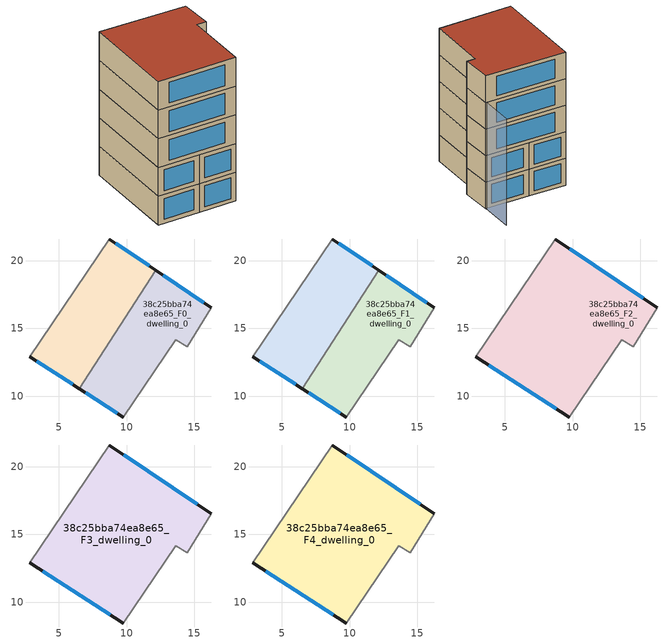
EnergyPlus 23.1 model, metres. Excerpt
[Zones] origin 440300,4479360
38c25bba74ea8e65_F0_dwelling_0
 floor ground (EU_floor_Construction): 16.28,16.53 14.49,13.64 13.63,14.16 9.77,8.45 6.52,10.54 12.16,19.31 z0
 wall outside (EU_wall_Construction): 6.52,10.54 9.77,8.45 / 16.28,16.53 12.16,19.31 z0:3
 wall adiabatic (EU_wall_Construction): 9.77,8.45 13.63,14.16 14.49,13.64 16.28,16.53 z0:3
 wall to 38c25bba74ea8e65_F0_dwelling_1 (EU_wall_Construction): 12.16,19.31 6.52,10.54 z0:3
 window (EU_Window_Construction): 6.97,10.25 9.32,8.74 / 15.7,16.92 12.73,18.93 z0.42:2.58
38c25bba74ea8e65_F0_dwelling_1
 floor ground (EU_floor_Construction): 12.16,19.31 6.52,10.54 2.83,12.91 8.74,21.62 z0
 wall outside (EU_wall_Construction): 12.16,19.31 8.74,21.62 / 2.83,12.91 6.52,10.54 z0:3
 wall adiabatic (EU_wall_Construction): 8.74,21.62 2.83,12.91 z0:3
 window (EU_Window_Construction): 11.68,19.63 9.21,21.3 / 3.34,12.58 6.01,10.87 z0.42:2.58
38c25bba74ea8e65_F1_dwelling_0
 floor to 38c25bba74ea8e65_F0_dwelling_0 (EU_floor_Construction): 16.27,16.53 14.49,13.64 13.63,14.16 9.77,8.45 6.52,10.54 12.16,19.31 z3
 wall outside (EU_wall_Construction): 6.52,10.54 9.77,8.45 / 16.28,16.53 12.16,19.31 z3:6
 wall adiabatic (EU_wall_Construction): 9.77,8.45 13.63,14.16 14.49,13.64 16.28,16.53 z3:6
 wall to 38c25bba74ea8e65_F1_dwelling_1 (EU_wall_Construction): 12.16,19.31 6.52,10.54 z3:6
 window (EU_Window_Construction): 6.97,10.25 9.32,8.74 / 15.7,16.92 12.73,18.93 z3.42:5.58
38c25bba74ea8e65_F1_dwelling_1
 floor to 38c25bba74ea8e65_F0_dwelling_1 (EU_floor_Construction): 12.16,19.31 6.52,10.54 2.83,12.91 8.74,21.62 z3
 wall outside (EU_wall_Construction): 12.16,19.31 8.74,21.62 / 2.83,12.91 6.52,10.54 z3:6
 wall adiabatic (EU_wall_Construction): 8.74,21.62 2.83,12.91 z3:6
 window (EU_Window_Construction): 11.68,19.63 9.21,21.3 / 3.34,12.58 6.01,10.87 z3.42:5.58
38c25bba74ea8e65_F2_dwelling_0
 floor to 38c25bba74ea8e65_F1_dwelling_0 (EU_floor_Construction): 16.27,16.53 14.49,13.64 13.63,14.16 9.77,8.45 6.52,10.54 12.16,19.31 z6
 floor to 38c25bba74ea8e65_F1_dwelling_1 (EU_floor_Construction): 12.16,19.31 6.52,10.54 2.83,12.91 8.74,21.62 z6
 wall outside (EU_wall_Construction): 2.83,12.91 9.77,8.45 / 16.28,16.53 8.74,21.62 z6:9
 wall adiabatic (EU_wall_Construction): 9.77,8.45 13.63,14.16 14.49,13.64 16.28,16.53 / 8.74,21.62 2.83,12.91 z6:9
 window (EU_Window_Construction): 3.8,12.29 8.8,9.07 / 15.23,17.24 9.78,20.92 z6.42:8.58
38c25bba74ea8e65_F3_dwelling_0
 floor to 38c25bba74ea8e65_F2_dwelling_0 (EU_floor_Construction): 16.27,16.53 14.49,13.64 13.63,14.16 9.77,8.45 2.83,12.91 8.74,21.62 z9
 wall outside (EU_wall_Construction): 2.83,12.91 9.77,8.45 / 16.28,16.53 8.74,21.62 z9:12
 wall adiabatic (EU_wall_Construction): 9.77,8.45 13.63,14.16 14.49,13.64 16.28,16.53 / 8.74,21.62 2.83,12.91 z9:12
 window (EU_Window_Construction): 3.8,12.29 8.8,9.07 / 15.23,17.24 9.78,20.92 z9.42:11.58
38c25bba74ea8e65_F4_dwelling_0
 floor to 38c25bba74ea8e65_F3_dwelling_0 (EU_floor_Construction): 16.27,16.53 14.49,13.64 13.63,14.16 9.77,8.45 2.83,12.91 8.74,21.62 z12
 wall outside (EU_wall_Construction): 2.83,12.91 9.77,8.45 / 16.28,16.53 8.74,21.62 z12:15
 wall adiabatic (EU_wall_Construction): 9.77,8.45 13.63,14.16 14.49,13.64 16.28,16.53 / 8.74,21.62 2.83,12.91 z12:15
 window (EU_Window_Construction): 3.8,12.29 8.8,9.07 / 15.23,17.24 9.78,20.92 z12.42:14.58
 roof outside (EU_roof_Construction): 14.49,13.64 16.28,16.53 8.74,21.62 2.83,12.91 9.77,8.45 13.63,14.16 z15
shading: 9.77,8.45 13.58,14.24 / 14.34,13.74 18.28,19.73 z0:12
[Building]
EU S2 Campaign: North Axis=0; Terrain=City; Solar Distribution=FullExterior
[Site:Location]
Madrid: Latitude=40.5; Longitude=-3.5; Time Zone=1; Elevation=609
[SizingPeriod:WeatherFileDays]
AnnualSizingPeriod: Begin Month=1; Begin Day of Month=1; End Month=12; End Day of Month=31; Day of Week for Start Day=Monday; Use Weather File Daylight Saving Period=No; Use Weather File Rain and Snow Indicators=No
[MATERIAL]
EU_InternalMass_Material: Roughness=MediumRough; Thickness=0.1; Conductivity=1; Density=1800; Specific Heat=900; Thermal Absorptance=0.9; Solar Absorptance=0.7; Visible Absorptance=0.7
[MATERIAL:NOMASS] Roughness=MediumRough; Thermal Absorptance=0.9; Solar Absorptance=0.7; Visible Absorptance=0.7
Name | Thermal Resistance
EU_wall_NoMass | 1.60022
EU_roof_NoMass | 1.57597
EU_floor_NoMass | 0.470652
[WINDOWMATERIAL:SIMPLEGLAZINGSYSTEM]
EU_Window_SimpleGlazing: UFactor=3.28802; Solar Heat Gain Coefficient=0.85; Visible Transmittance=0.85
[CONSTRUCTION]
EU_wall_Construction: EU_wall_NoMass
EU_roof_Construction: EU_roof_NoMass
EU_floor_Construction: EU_floor_NoMass
EU_InternalMass_Construction: EU_InternalMass_Material
EU_Window_Construction: EU_Window_SimpleGlazing
[ZONE] Type=1; Multiplier=1; Ceiling Height=autocalculate; Floor Area=autocalculate; Part of Total Floor Area=Yes
Name | Volume
38c25bba74ea8e65_F0_dwelling_0; 38c25bba74ea8e65_F1_dwelling_0 | 133.731
38c25bba74ea8e65_F2_dwelling_0; 38c25bba74ea8e65_F3_dwelling_0; 38c25bba74ea8e65_F4_dwelling_0 | 267.456
38c25bba74ea8e65_F0_dwelling_1; 38c25bba74ea8e65_F1_dwelling_1 | 133.727
[INTERNALMASS] Construction=EU_InternalMass_Construction
Name | Zone or ZoneList | Surface Area
38c25bba74ea8e65_F0_dwelling_0_EU_InternalMass | 38c25bba74ea8e65_F0_dwelling_0 | 44.5773
38c25bba74ea8e65_F0_dwelling_1_EU_InternalMass | 38c25bba74ea8e65_F0_dwelling_1 | 44.5759
38c25bba74ea8e65_F1_dwelling_0_EU_InternalMass | 38c25bba74ea8e65_F1_dwelling_0 | 44.5773
38c25bba74ea8e65_F1_dwelling_1_EU_InternalMass | 38c25bba74ea8e65_F1_dwelling_1 | 44.5759
38c25bba74ea8e65_F2_dwelling_0_EU_InternalMass | 38c25bba74ea8e65_F2_dwelling_0 | 89.1519
38c25bba74ea8e65_F3_dwelling_0_EU_InternalMass | 38c25bba74ea8e65_F3_dwelling_0 | 89.1519
38c25bba74ea8e65_F4_dwelling_0_EU_InternalMass | 38c25bba74ea8e65_F4_dwelling_0 | 89.1519
[OTHEREQUIPMENT] Fuel Type=Electricity; Design Level Calculation Method=Watts/Area; Power per Zone Floor Area=1; Fraction Latent=0; Fraction Radiant=0; Fraction Lost=0; Carbon Dioxide Generation Rate=0; EndUse Subcategory=EU_Step8_InternalGains
Name | Zone or ZoneList or Space or SpaceList | Schedule
EU_Step8_InternalGain_38c25bba74ea8e65_F0_dwelling_0_f000 | 38c25bba74ea8e65_F0_dwelling_0 | EU_Step8_GainSchedule_38c25bba74ea8e65_F0_dwelling_0_f000
EU_Step8_InternalGain_38c25bba74ea8e65_F0_dwelling_1_f000 | 38c25bba74ea8e65_F0_dwelling_1 | EU_Step8_GainSchedule_38c25bba74ea8e65_F0_dwelling_1_f000
EU_Step8_InternalGain_38c25bba74ea8e65_F1_dwelling_0_f000 | 38c25bba74ea8e65_F1_dwelling_0 | EU_Step8_GainSchedule_38c25bba74ea8e65_F1_dwelling_0_f000
EU_Step8_InternalGain_38c25bba74ea8e65_F1_dwelling_1_f000 | 38c25bba74ea8e65_F1_dwelling_1 | EU_Step8_GainSchedule_38c25bba74ea8e65_F1_dwelling_1_f000
EU_Step8_InternalGain_38c25bba74ea8e65_F2_dwelling_0_f000 | 38c25bba74ea8e65_F2_dwelling_0 | EU_Step8_GainSchedule_38c25bba74ea8e65_F2_dwelling_0_f000
EU_Step8_InternalGain_38c25bba74ea8e65_F3_dwelling_0_f000 | 38c25bba74ea8e65_F3_dwelling_0 | EU_Step8_GainSchedule_38c25bba74ea8e65_F3_dwelling_0_f000
EU_Step8_InternalGain_38c25bba74ea8e65_F4_dwelling_0_f000 | 38c25bba74ea8e65_F4_dwelling_0 | EU_Step8_GainSchedule_38c25bba74ea8e65_F4_dwelling_0_f000
[ZONEVENTILATION:DESIGNFLOWRATE] Schedule=EU_AlwaysOn; Design Flow Rate Calculation Method=AirChanges/Hour; Air Changes per Hour=0.480704; Ventilation Type=Natural; Fan Pressure Rise=0; Fan Total Efficiency=1; Constant Term Coefficient=1; Temperature Term Coefficient=0; Velocity Term Coefficient=0; Velocity Squared Term Coefficient=0; Minimum Indoor Temperature=-100; Maximum Indoor Temperature=100; Delta Temperature=-100; Minimum Outdoor Temperature=-100; Maximum Outdoor Temperature=100; Maximum Wind Speed=40
Name | Zone or ZoneList or Space or SpaceList
EU_ConstantAir_38c25bba74ea8e65_F0_dwelling_0 | 38c25bba74ea8e65_F0_dwelling_0
EU_ConstantAir_38c25bba74ea8e65_F0_dwelling_1 | 38c25bba74ea8e65_F0_dwelling_1
EU_ConstantAir_38c25bba74ea8e65_F1_dwelling_0 | 38c25bba74ea8e65_F1_dwelling_0
EU_ConstantAir_38c25bba74ea8e65_F1_dwelling_1 | 38c25bba74ea8e65_F1_dwelling_1
EU_ConstantAir_38c25bba74ea8e65_F2_dwelling_0 | 38c25bba74ea8e65_F2_dwelling_0
EU_ConstantAir_38c25bba74ea8e65_F3_dwelling_0 | 38c25bba74ea8e65_F3_dwelling_0
EU_ConstantAir_38c25bba74ea8e65_F4_dwelling_0 | 38c25bba74ea8e65_F4_dwelling_0
[HVACTEMPLATE:THERMOSTAT] Constant Heating Setpoint=20; Constant Cooling Setpoint=50
EU_HeatOnly_38c25bba74ea8e65_F0_dwelling_0; EU_HeatOnly_38c25bba74ea8e65_F0_dwelling_1; EU_HeatOnly_38c25bba74ea8e65_F1_dwelling_0; EU_HeatOnly_38c25bba74ea8e65_F1_dwelling_1; EU_HeatOnly_38c25bba74ea8e65_F2_dwelling_0; EU_HeatOnly_38c25bba74ea8e65_F3_dwelling_0; EU_HeatOnly_38c25bba74ea8e65_F4_dwelling_0
[HVACTEMPLATE:ZONE:IDEALLOADSAIRSYSTEM] System Availability Schedule=EU_AlwaysOn; Maximum Heating Supply Air Temperature=50; Minimum Cooling Supply Air Temperature=13; Maximum Heating Supply Air Humidity Ratio=0.0156; Minimum Cooling Supply Air Humidity Ratio=0.0077; Heating Limit=NoLimit; Cooling Limit=NoLimit; Heating Availability Schedule=EU_AlwaysOn; Cooling Availability Schedule=EU_CoolingOff; Dehumidification Control Type=ConstantSensibleHeatRatio; Cooling Sensible Heat Ratio=0.7; Dehumidification Setpoint=60; Humidification Control Type=None; Humidification Setpoint=30; Outdoor Air Method=None; Outdoor Air Flow Rate per Person=0.00944; Outdoor Air Flow Rate per Zone Floor Area=0; Outdoor Air Flow Rate per Zone=0; Demand Controlled Ventilation Type=None; Outdoor Air Economizer Type=NoEconomizer; Heat Recovery Type=None; Sensible Heat Recovery Effectiveness=0.7; Latent Heat Recovery Effectiveness=0.65
Name | Template Thermostat
38c25bba74ea8e65_F0_dwelling_0 | EU_HeatOnly_38c25bba74ea8e65_F0_dwelling_0
38c25bba74ea8e65_F0_dwelling_1 | EU_HeatOnly_38c25bba74ea8e65_F0_dwelling_1
38c25bba74ea8e65_F1_dwelling_0 | EU_HeatOnly_38c25bba74ea8e65_F1_dwelling_0
38c25bba74ea8e65_F1_dwelling_1 | EU_HeatOnly_38c25bba74ea8e65_F1_dwelling_1
38c25bba74ea8e65_F2_dwelling_0 | EU_HeatOnly_38c25bba74ea8e65_F2_dwelling_0
38c25bba74ea8e65_F3_dwelling_0 | EU_HeatOnly_38c25bba74ea8e65_F3_dwelling_0
38c25bba74ea8e65_F4_dwelling_0 | EU_HeatOnly_38c25bba74ea8e65_F4_dwelling_0
[SIZING:ZONE] Zone Cooling Design Supply Air Temperature Input Method=SupplyAirTemperature; Zone Cooling Design Supply Air Temperature=13; Zone Heating Design Supply Air Temperature Input Method=SupplyAirTemperature; Zone Heating Design Supply Air Temperature=50; Zone Cooling Design Supply Air Humidity Ratio=0.008; Zone Heating Design Supply Air Humidity Ratio=0.008; Cooling Design Air Flow Method=DesignDay; Cooling Design Air Flow Rate=0; Cooling Minimum Air Flow per Zone Floor Area=0.000762; Cooling Minimum Air Flow=0; Cooling Minimum Air Flow Fraction=0.2; Heating Design Air Flow Method=DesignDay; Heating Design Air Flow Rate=0; Heating Maximum Air Flow per Zone Floor Area=0.002032; Heating Maximum Air Flow=0.141576; Heating Maximum Air Flow Fraction=0.3; Account for Dedicated Outdoor Air System=No; Dedicated Outdoor Air System Control Strategy=NeutralSupplyAir; Dedicated Outdoor Air Low Setpoint Temperature for Design=autosize; Dedicated Outdoor Air High Setpoint Temperature for Design=autosize; Zone Load Sizing Method=Sensible Load Only No Latent Load; Zone Latent Cooling Design Supply Air Humidity Ratio Input Method=HumidityRatioDifference; Zone Cooling Design Supply Air Humidity Ratio Difference=0.005; Zone Latent Heating Design Supply Air Humidity Ratio Input Method=HumidityRatioDifference; Zone Humidification Design Supply Air Humidity Ratio Difference=0.005
38c25bba74ea8e65_F0_dwelling_0; 38c25bba74ea8e65_F0_dwelling_1; 38c25bba74ea8e65_F1_dwelling_0; 38c25bba74ea8e65_F1_dwelling_1; 38c25bba74ea8e65_F2_dwelling_0; 38c25bba74ea8e65_F3_dwelling_0; 38c25bba74ea8e65_F4_dwelling_0
[SCHEDULE:CONSTANT]
Name | Hourly Value
EU_AlwaysOn | 1
EU_CoolingOff | 0
[SCHEDULE:FILE] Column Number=1; Rows to Skip at Top=0; Number of Hours of Data=8760; Column Separator=Comma; Interpolate to Timestep=No; Minutes per Item=60; Adjust Schedule for Daylight Savings=Yes
Name | File
EU_Step8_GainSchedule_38c25bba74ea8e65_F0_dwelling_0_f000 | ../../schedules/38c25bba74ea8e65/38c25bba74ea8e65_F0_dwelling_0_f000_gain.csv
EU_Step8_GainSchedule_38c25bba74ea8e65_F0_dwelling_1_f000 | ../../schedules/38c25bba74ea8e65/38c25bba74ea8e65_F0_dwelling_1_f000_gain.csv
EU_Step8_GainSchedule_38c25bba74ea8e65_F1_dwelling_0_f000 | ../../schedules/38c25bba74ea8e65/38c25bba74ea8e65_F1_dwelling_0_f000_gain.csv
EU_Step8_GainSchedule_38c25bba74ea8e65_F1_dwelling_1_f000 | ../../schedules/38c25bba74ea8e65/38c25bba74ea8e65_F1_dwelling_1_f000_gain.csv
EU_Step8_GainSchedule_38c25bba74ea8e65_F2_dwelling_0_f000 | ../../schedules/38c25bba74ea8e65/38c25bba74ea8e65_F2_dwelling_0_f000_gain.csv
EU_Step8_GainSchedule_38c25bba74ea8e65_F3_dwelling_0_f000 | ../../schedules/38c25bba74ea8e65/38c25bba74ea8e65_F3_dwelling_0_f000_gain.csv
EU_Step8_GainSchedule_38c25bba74ea8e65_F4_dwelling_0_f000 | ../../schedules/38c25bba74ea8e65/38c25bba74ea8e65_F4_dwelling_0_f000_gain.csv
